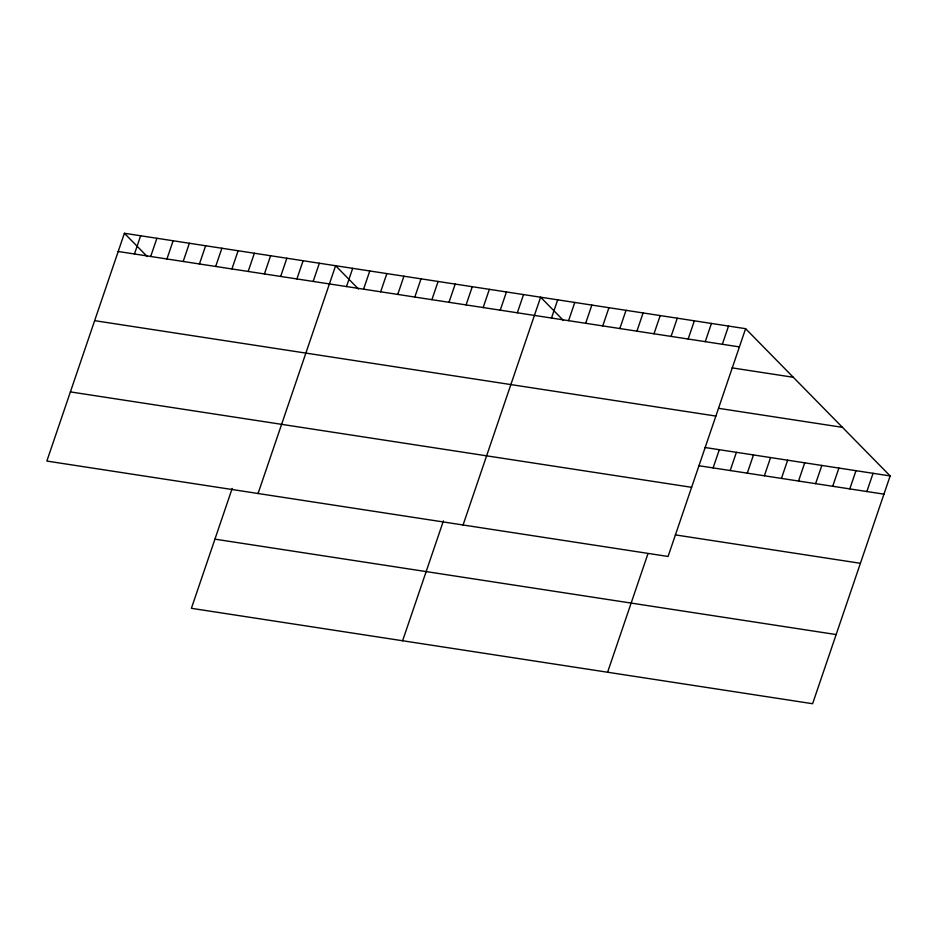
<?xml version="1.0" encoding="UTF-8"?>
<svg xmlns="http://www.w3.org/2000/svg" width="937" height="937" viewBox="0 0 937 937"><rect width="100%" height="100%" fill="white"/><g stroke="black" fill="none" stroke-linecap="round" stroke-linejoin="round"><path stroke-width="1.41" d="M124.398 233.278L46.85 461.063L668.069 556.473L745.606 328.688L124.398 233.278L147.25 256.562M134.448 253.986L140.644 235.773M150.693 256.48L156.889 238.267M166.938 258.975L173.134 240.762M183.183 261.47L189.379 243.257M199.429 263.965L205.636 245.752M215.674 266.459L221.882 248.246M231.931 268.954L238.127 250.741M248.176 271.449L254.372 253.236M264.421 273.944L270.617 255.731M280.667 276.438L286.863 258.225M296.912 278.933L303.12 260.732M232.189 488.446L191.394 608.312L812.602 703.722L890.15 475.937L745.606 328.688M313.157 281.428L319.365 263.227M258.062 493.506L335.61 265.721L358.461 289.006M346.491 286.546L352.687 268.345M363.579 289.17L369.775 270.969M380.656 291.794L386.864 273.592M397.745 294.417L403.941 276.216M414.822 297.041L421.029 278.839M431.91 299.664L438.106 281.463M448.999 302.3L455.195 284.087M466.076 304.923L472.271 286.71M483.164 307.547L489.36 289.334M500.241 310.17L506.448 291.957M402.605 640.756L443.412 520.89M517.329 312.794L523.525 294.581M463.065 524.989L540.614 297.205L563.465 320.489M551.495 318.041L557.691 299.828M568.583 320.665L574.779 302.452M585.66 323.288L591.856 305.075M602.749 325.912L608.945 307.699M619.826 328.536L626.021 310.323M636.914 331.159L643.11 312.946M653.991 333.783L660.198 315.57M671.079 336.406L677.275 318.193M688.156 339.03L694.364 320.817M705.245 341.654L711.441 323.441M607.598 672.239L647.947 553.744M722.333 344.277L728.529 326.064M713.116 467.903L719.311 449.701M730.204 470.526L736.4 452.325M747.281 473.15L753.477 454.949M764.369 475.773L770.565 457.572M781.446 478.397L787.654 460.196M798.535 481.021L804.731 462.819M815.612 483.644L821.819 465.443M832.7 486.28L838.896 468.067M849.789 488.903L855.985 470.69M866.866 491.527L873.061 473.314M118.191 251.491L739.41 346.901M732.09 367.878L793.311 377.283M718.597 408.321L842.457 427.342M94.649 320.653L715.868 416.063M705.081 447.511L890.15 475.937M698.885 465.724L883.954 494.15M70.392 391.9L691.611 487.31M675.331 534.886L860.412 563.301M214.936 539.15L836.144 634.56"/></g></svg>
